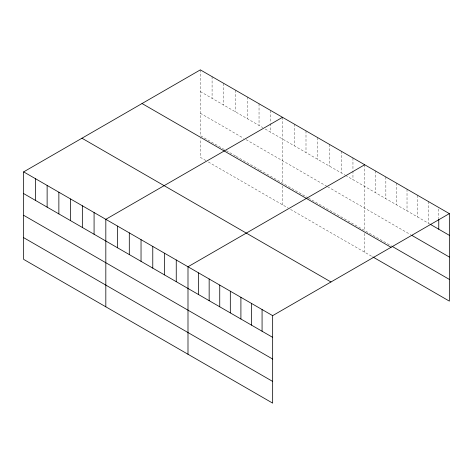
<?xml version="1.0" encoding="UTF-8"?>
<svg xmlns="http://www.w3.org/2000/svg" width="473" height="473" viewBox="0 0 473 473"><rect width="100%" height="100%" fill="white"/><g stroke="black" fill="none" stroke-linecap="round" stroke-linejoin="round"><path stroke-width="0.35" stroke-dasharray="2.37 1.77" d="M200.345 69.868L200.345 135.645L225.68 150.272M200.345 91.567L262.746 127.592M265.217 129.023L344.918 175.034M345.538 175.388L429.431 223.824M200.345 113.278L243.595 138.246M246.066 139.671L327.003 186.403M327.618 186.758L410.753 234.756M226.295 150.627L235.566 155.978M236.181 156.332L259.038 169.535M259.659 169.89L307.852 197.714M308.467 198.069L391.455 245.984M205.909 160.566L200.345 157.355L200.345 138.542M208.38 161.997L288.081 208.008M290.552 209.433L372.783 256.91M438.767 208.965L438.767 218.366M428.183 201.409L428.183 223.108M417.6 195.296L417.6 216.995M407.022 189.188L407.022 210.887M396.439 183.081L396.439 204.779M385.856 176.967L385.856 198.666M375.272 170.859L375.272 192.558M364.689 164.752L364.689 230.528M364.689 233.426L364.689 252.239M352.953 157.97L352.953 170.268M352.953 170.99L352.953 179.669M341.21 151.194L341.21 172.893M329.474 144.419L329.474 166.118M317.732 137.637L317.732 159.342M305.996 130.861L305.996 152.56M294.259 124.086L294.259 145.785M282.517 117.31L282.517 183.086M282.517 185.984L282.517 204.797M270.781 110.528L270.781 122.826M270.781 123.548L270.781 132.233M259.038 103.753L259.038 125.451M247.302 96.977L247.302 118.676M235.566 90.201L235.566 111.9M223.824 83.419L223.824 105.118M212.087 76.644L212.087 98.343"/><path stroke-width="0.71" d="M23.65 171.882L272.655 315.645L272.655 403.132L23.65 259.375L23.65 171.882L200.345 69.868L449.35 213.625L449.35 301.118L372.783 256.91M282.517 117.31L105.822 219.324L105.822 306.811M364.689 164.752L187.994 266.766L187.994 354.253M272.655 315.645L449.35 213.625M430.052 224.184L449.35 235.329M412.001 235.471L449.35 257.04M392.082 246.344L449.35 279.407M142.036 103.534L391.041 247.29M81.959 138.217L330.964 281.979M23.65 193.581L272.655 337.344M23.65 215.292L272.655 359.054M23.65 237.665L272.655 381.421M438.767 219.088L438.767 229.216M262.072 309.531L262.072 331.23M251.488 303.424L251.488 325.122M240.905 297.316L240.905 319.015M230.321 291.202L230.321 312.901M219.738 285.095L219.738 306.794M209.155 278.981L209.155 300.686M198.571 272.874L198.571 294.573M176.252 259.984L176.252 281.689M164.515 253.209L164.515 274.908M152.773 246.433L152.773 268.132M141.037 239.657L141.037 261.356M129.3 232.876L129.3 254.58M117.558 226.1L117.558 247.799M94.08 212.548L94.08 234.247M82.343 205.767L82.343 227.466M70.607 198.991L70.607 220.69M58.865 192.215L58.865 213.914M47.129 185.44L47.129 207.139M35.386 178.658L35.386 200.357"/></g></svg>
